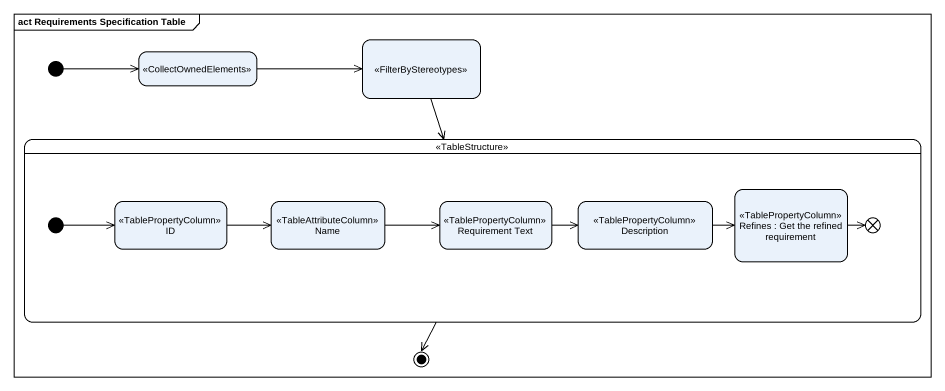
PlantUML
@startuml
mainframe act Requirements Specification Table
hide empty description
state " " as state1 <<FilterByStereotypes>>
state " " as state2 <<CollectOwnedElements>>
state " " as state3 <<TableStructure>> {
  state ID <<TablePropertyColumn>>
  state Name <<TableAttributeColumn>>
  state "Requirement Text" as Requirement_Text <<TablePropertyColumn>>
  state Description <<TablePropertyColumn>>
  state "Refines : Get the refined requirement" as Refines <<TablePropertyColumn>>
  state flowfinal1 <<end>>
  [*] -right-> ID
}
[*] -right-> state2
state1 --> state3
state2 -right-> state1
ID -right-> Name
Name -right-> Requirement_Text
Requirement_Text -right-> Description
Description -right-> Refines
Refines -right-> flowfinal1
state3 --> [*]
@enduml
